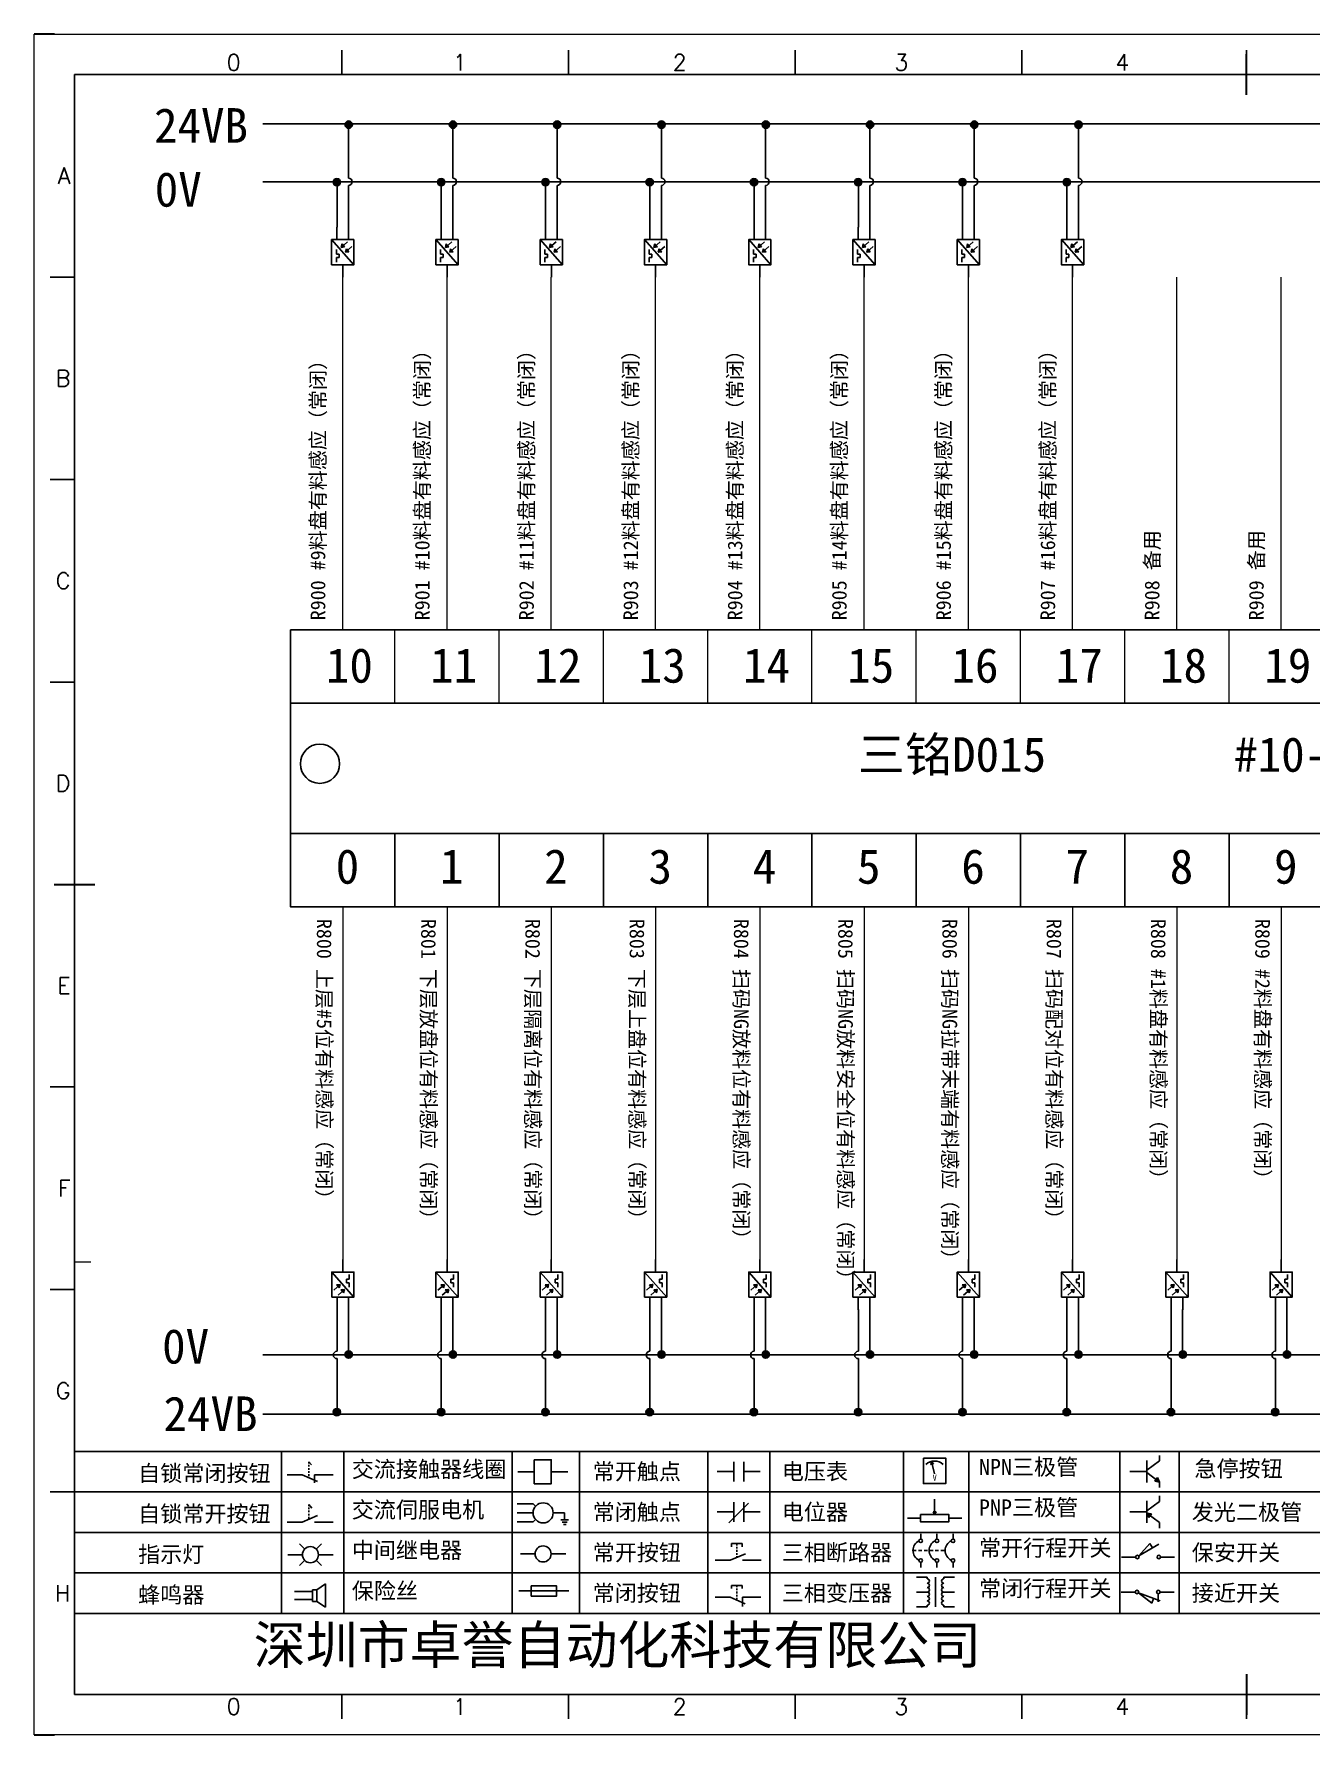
# Model space of a CAD drawing. Header units: millimetres. Extents: x 15130 to 37766, y 5931 to 11073.
# Drawn here: x 23328.9 to 23502.7, y 9088.9 to 9320.4 of the extents above; entities that cross this region are included whole.
import ezdxf
from ezdxf.enums import TextEntityAlignment as Align

# ---------------------------------------------------------------- set-up
doc = ezdxf.new("R2010")
doc.units = ezdxf.units.MM
doc.layers.add('AE_BOR', color=1, linetype='Continuous')
doc.styles.get("Standard").update_dxf_attribs({"font": ''})
doc.styles.add('WD', font='romans.shx', dxfattribs={"bigfont": 'gbcbig.shx'})
doc.styles.add('汉字', font='')
doc.styles.get('Standard').set_extended_font_data('SimSun')
doc.styles.get('汉字').set_extended_font_data('新宋体')

# ---------------------------------------------------------------- blocks, each defined once
blk = doc.blocks.new('*U8')
at = {"linetype": 'ByBlock'}
for p, q in [((-1909.23, -780.45), (-1909.23, -780.67)), ((-1909.23, -780.45), (-1908.92, -780.84)), ((-1909.23, -780.84), (-1909.23, -781.05)), ((-1911.92, -782.07), (-1910.06, -782.07)), ((-1910.06, -782.07), (-1908.18, -782.88)), ((-1909.23, -781.23), (-1909.23, -781.44)), ((-1909.23, -781.61), (-1909.23, -781.83)), ((-1909.23, -782), (-1909.23, -782.21)), ((-1909.23, -782.38), (-1909.23, -782.43)), ((-1908.52, -783.07), (-1908.52, -782.07)), ((-1906.25, -782.07), (-1908.52, -782.07))]:
    blk.add_line(p, q, dxfattribs=at)
blk = doc.blocks.new('*U11')
at = {"linetype": 'ByBlock'}
for p, q in [((-1908.88, -791.17), (-1909.23, -790.71)), ((-1909.23, -790.71), (-1909.23, -790.92)), ((-1909.23, -791.09), (-1909.23, -791.31)), ((-1909.23, -791.48), (-1909.23, -791.69)), ((-1911.92, -792.89), (-1910.06, -792.89)), ((-1910.06, -792.89), (-1908.18, -792.08)), ((-1909.23, -791.86), (-1909.23, -792.08)), ((-1909.23, -792.25), (-1909.23, -792.47)), ((-1906.25, -792.89), (-1908.52, -792.89))]:
    blk.add_line(p, q, dxfattribs=at)
blk = doc.blocks.new('蜂鸣器')
at = {"linetype": 'ByBlock'}
for p, q in [((-1907.17, -795.53), (-1908.25, -796.26)), ((-1907.17, -795.53), (-1907.17, -798.41)), ((-1908.8, -796.48), (-1911.01, -796.48)), ((-1908.8, -797.46), (-1911.01, -797.46)), ((-1908.25, -796.26), (-1908.8, -796.26)), ((-1908.8, -797.68), (-1908.8, -796.26)), ((-1908.25, -797.68), (-1908.8, -797.68)), ((-1908.25, -797.68), (-1908.25, -796.26)), ((-1907.17, -798.41), (-1908.25, -797.68))]:
    blk.add_line(p, q, dxfattribs=at)
blk = doc.blocks.new('指示灯')
at = {"linetype": 'ByBlock'}
for p, q in [((-1854.25, -776.92), (-1856.06, -776.92)), ((-1854.62, -775.59), (-1853.97, -776.23)), ((-1851.9, -775.59), (-1852.54, -776.23)), ((-1852.26, -776.92), (-1850.45, -776.92)), ((-1854.62, -778.25), (-1853.97, -777.61)), ((-1851.9, -778.25), (-1852.54, -777.61))]:
    blk.add_line(p, q, dxfattribs=at)
blk.add_circle((-1853.26, -776.92), 0.992, dxfattribs=at)
blk = doc.blocks.new('交流接触器线圈')
at = {"linetype": 'ByBlock'}
for p, q in [((-1880.82, -781.77), (-1882.87, -781.77)), ((-1878.72, -781.77), (-1876.67, -781.77))]:
    blk.add_line(p, q, dxfattribs=at)
blk.add_lwpolyline([(-1880.82, -780.28), (-1878.72, -780.28), (-1878.72, -783.26), (-1880.82, -783.26)], close=True, dxfattribs=at)
blk = doc.blocks.new('交流伺服电机')
at = {"linetype": 'ByBlock'}
for p, q in [((-1880.97, -785.75), (-1882.94, -785.75)), ((-1880.97, -786.85), (-1882.94, -786.85)), ((-1880.97, -785.75), (-1880.65, -786.03)), ((-1878.49, -786.85), (-1877.07, -786.85)), ((-1877.07, -786.85), (-1877.07, -787.72)), ((-1880.97, -787.94), (-1882.94, -787.94)), ((-1880.97, -787.94), (-1880.65, -787.67)), ((-1877.54, -787.72), (-1876.59, -787.72)), ((-1877.38, -788.01), (-1876.75, -788.01)), ((-1877.23, -788.29), (-1876.9, -788.29))]:
    blk.add_line(p, q, dxfattribs=at)
blk.add_circle((-1879.73, -786.85), 1.24, dxfattribs=at)
blk = doc.blocks.new('中间继电器')
at = {"linetype": 'ByBlock'}
for p, q in [((-1880.72, -791.92), (-1882.54, -791.92)), ((-1878.74, -791.92), (-1876.92, -791.92))]:
    blk.add_line(p, q, dxfattribs=at)
blk.add_circle((-1879.73, -791.92), 0.992, dxfattribs=at)
blk = doc.blocks.new('保险丝')
at = {"linetype": 'ByBlock'}
blk.add_line((-1882.72, -796.49), (-1876.55, -796.49), dxfattribs=at)
blk.add_lwpolyline([(-1881.2, -795.86), (-1878.06, -795.86), (-1878.06, -797.12), (-1881.2, -797.12)], close=True, dxfattribs=at)
blk = doc.blocks.new('常开按钮')
at = {"linetype": 'ByBlock'}
for p, q in [((-1910.06, -787.73), (-1908.18, -786.93)), ((-1909.9, -785.68), (-1908.56, -785.68)), ((-1909.9, -785.68), (-1909.9, -786.07)), ((-1909.23, -785.68), (-1909.23, -785.89)), ((-1909.23, -786.06), (-1909.23, -786.28)), ((-1909.23, -786.45), (-1909.23, -786.67)), ((-1909.23, -786.84), (-1909.23, -787.05)), ((-1909.23, -787.22), (-1909.23, -787.38)), ((-1908.56, -785.68), (-1908.56, -786.07)), ((-1911.92, -787.73), (-1910.06, -787.73)), ((-1906.25, -787.73), (-1908.52, -787.73))]:
    blk.add_line(p, q, dxfattribs=at)
blk = doc.blocks.new('常开触点')
at = {"linetype": 'ByBlock'}
for p, q in [((-1853.82, -782.99), (-1853.82, -780.56)), ((-1852.6, -782.99), (-1852.6, -780.56)), ((-1853.82, -781.77), (-1855.88, -781.77)), ((-1852.6, -781.77), (-1850.55, -781.77))]:
    blk.add_line(p, q, dxfattribs=at)
blk = doc.blocks.new('常闭触点')
at = {"linetype": 'ByBlock'}
for p, q in [((-1853.82, -786.77), (-1855.88, -786.77)), ((-1852.01, -785.66), (-1854.43, -788.1)), ((-1853.82, -787.99), (-1853.82, -785.56)), ((-1852.6, -787.99), (-1852.6, -785.56)), ((-1852.6, -786.77), (-1850.55, -786.77))]:
    blk.add_line(p, q, dxfattribs=at)
blk = doc.blocks.new('常闭按钮')
at = {"linetype": 'ByBlock'}
for p, q in [((-1854.11, -790.83), (-1852.77, -790.83)), ((-1854.11, -790.83), (-1854.11, -791.22)), ((-1853.44, -790.83), (-1853.44, -791.04)), ((-1853.44, -791.21), (-1853.44, -791.43)), ((-1853.44, -791.6), (-1853.44, -791.82)), ((-1852.77, -790.83), (-1852.77, -791.22)), ((-1856.13, -792.28), (-1854.28, -792.28)), ((-1854.28, -792.28), (-1852.4, -793.09)), ((-1853.44, -791.99), (-1853.44, -792.2)), ((-1853.44, -792.37), (-1853.44, -792.53)), ((-1850.47, -792.28), (-1852.73, -792.28)), ((-1852.73, -792.28), (-1852.73, -793.43))]:
    blk.add_line(p, q, dxfattribs=at)
blk = doc.blocks.new('电压表')
at = {"linetype": 'ByBlock'}
for p, q in [((-1814.84, -780.75), (-1814.91, -781.13)), ((-1814.6, -781.05), (-1814.91, -781.13)), ((-1814.84, -780.75), (-1814.46, -782.26)), ((-1814.84, -780.75), (-1814.6, -781.05))]:
    blk.add_line(p, q, dxfattribs=at)
blk.add_lwpolyline([(-1815.84, -780.34), (-1813.07, -780.34), (-1813.07, -783.49), (-1815.84, -783.49)], close=True, dxfattribs=at)
blk.add_arc((-1814.46, -782.26), 1.56, 46.8313, 133.1687, dxfattribs=at)
at = {"linetype": 'ByBlock', "insert": (-1814.7, -782.39), "char_height": 0.75, "width": 0.6768, "attachment_point": 1}
blk.add_mtext('V', dxfattribs=at)
blk = doc.blocks.new('电位器')
at = {"linetype": 'ByBlock'}
for p, q in [((-1814.45, -787.3), (-1814.45, -785.39)), ((-1814.45, -787.3), (-1814.62, -786.96)), ((-1814.62, -786.96), (-1814.27, -786.96)), ((-1814.45, -787.3), (-1814.27, -786.96)), ((-1816.21, -787.75), (-1817.79, -787.75)), ((-1812.68, -787.75), (-1811.1, -787.75))]:
    blk.add_line(p, q, dxfattribs=at)
blk.add_lwpolyline([(-1816.21, -787.3), (-1812.68, -787.3), (-1812.68, -788.2), (-1816.21, -788.2)], close=True, dxfattribs=at)
blk = doc.blocks.new('三相断路器')
at = {"linetype": 'ByBlock'}
for p, q in [((-1816.17, -790.33), (-1816.17, -789.7)), ((-1814.17, -790.33), (-1814.17, -789.7)), ((-1812.18, -790.33), (-1812.18, -789.7)), ((-1817.14, -791.74), (-1816.72, -791.74)), ((-1816.45, -791.74), (-1816.03, -791.74)), ((-1816.17, -793.19), (-1816.17, -793.83)), ((-1815.76, -791.74), (-1815.34, -791.74)), ((-1815.07, -791.74), (-1814.65, -791.74)), ((-1814.38, -791.74), (-1813.96, -791.74)), ((-1814.17, -793.19), (-1814.17, -793.83)), ((-1813.69, -791.74), (-1813.27, -791.74)), ((-1812.18, -793.19), (-1812.18, -793.83))]:
    blk.add_line(p, q, dxfattribs=at)
for centre in [(-1816.17, -790.55), (-1814.17, -790.55), (-1812.18, -790.55), (-1816.17, -792.98), (-1814.17, -792.98), (-1812.18, -792.98)]:
    blk.add_circle(centre, 0.219, dxfattribs=at)
for centre in [(-1815.81, -791.74), (-1813.82, -791.74), (-1811.83, -791.74)]:
    blk.add_arc(centre, 1.32, 115.5791, 244.4209, dxfattribs=at)
blk = doc.blocks.new('三相变压器')
at = {"linetype": 'ByBlock'}
for p, q in [((-1816.69, -795.03), (-1815.37, -795.03)), ((-1815.37, -795.03), (-1815.37, -795.24)), ((-1814.34, -798.7), (-1814.34, -795.04)), ((-1812, -795.03), (-1813.32, -795.03)), ((-1813.32, -795.03), (-1813.32, -795.24)), ((-1816.69, -796.87), (-1815.37, -796.87)), ((-1812, -796.87), (-1813.32, -796.87)), ((-1816.69, -798.71), (-1815.37, -798.71)), ((-1815.37, -798.71), (-1815.37, -798.5)), ((-1813.32, -798.71), (-1813.32, -798.5)), ((-1812, -798.71), (-1813.32, -798.71))]:
    blk.add_line(p, q, dxfattribs=at)
for centre, start, end in [((-1815.37, -795.51), 270, 90), ((-1815.37, -796.06), 270, 90), ((-1813.32, -795.51), 90, 270), ((-1813.32, -796.06), 90, 270), ((-1815.37, -796.6), 270, 90), ((-1815.37, -797.14), 270, 90), ((-1815.37, -797.68), 270, 90), ((-1815.37, -798.23), 270, 90), ((-1813.32, -796.6), 90, 270), ((-1813.32, -797.14), 90, 270), ((-1813.32, -797.68), 90, 270), ((-1813.32, -798.23), 90, 270)]:
    blk.add_arc(centre, 0.271, start, end, dxfattribs=at)
blk = doc.blocks.new('NPN三极管')
at = {"linetype": 'ByBlock'}
for p, q in [((-1785.73, -780.61), (-1785.73, -783.32)), ((-1785.73, -781.82), (-1784.15, -780.66)), ((-1784.15, -780.66), (-1784.15, -779.98)), ((-1785.73, -781.97), (-1787.81, -781.97)), ((-1785.73, -782.11), (-1784.15, -783.27)), ((-1784.41, -782.73), (-1784.74, -783.18)), ((-1784.15, -783.27), (-1784.74, -783.18)), ((-1784.15, -783.27), (-1784.41, -782.73)), ((-1784.15, -783.27), (-1784.15, -783.96))]:
    blk.add_line(p, q, dxfattribs=at)
blk = doc.blocks.new('PNP三极管')
at = {"linetype": 'ByBlock'}
for p, q in [((-1784.9, -785.38), (-1784.9, -788.09)), ((-1783.32, -785.43), (-1783.32, -784.75)), ((-1784.9, -786.74), (-1786.98, -786.74)), ((-1784.9, -786.59), (-1783.32, -785.43)), ((-1784.9, -786.88), (-1783.32, -788.04)), ((-1784.9, -786.88), (-1784.31, -786.97)), ((-1784.9, -786.88), (-1784.64, -787.42)), ((-1784.31, -786.97), (-1784.64, -787.42)), ((-1783.32, -788.04), (-1783.32, -788.73))]:
    blk.add_line(p, q, dxfattribs=at)
blk = doc.blocks.new('常开行程开关')
at = {"linetype": 'ByBlock'}
for p, q in [((-1785.89, -792.17), (-1784.52, -790.62)), ((-1785.89, -792.17), (-1783.43, -790.72)), ((-1784.52, -790.62), (-1784.19, -791.17)), ((-1786.29, -792.3), (-1788.01, -792.3)), ((-1781.48, -792.3), (-1783.21, -792.3))]:
    blk.add_line(p, q, dxfattribs=at)
for centre in [(-1786.07, -792.3), (-1783.42, -792.3)]:
    blk.add_circle(centre, 0.219, dxfattribs=at)
blk = doc.blocks.new('常闭行程开关')
at = {"linetype": 'ByBlock'}
for p, q in [((-1786.34, -796.62), (-1788.07, -796.62)), ((-1785.93, -796.72), (-1783.25, -797.7)), ((-1785.93, -796.72), (-1784.3, -798)), ((-1784.3, -798), (-1784.08, -797.4)), ((-1783.48, -796.84), (-1783.48, -797.85)), ((-1781.54, -796.62), (-1783.26, -796.62))]:
    blk.add_line(p, q, dxfattribs=at)
for centre in [(-1786.12, -796.62), (-1783.48, -796.62)]:
    blk.add_circle(centre, 0.219, dxfattribs=at)
blk = doc.blocks.new('电控横A4')
for p, q in [((292, -5), (5, -5)), ((5, -5), (5, -205)), ((10.03, -205), (289.53, -205)), ((130.8, -205), (190.75, -205))]:
    blk.add_line(p, q)
at = {"lineweight": 9, "ltscale": 0.1}
for p, q in [((5, -151.57), (7, -151.57)), ((101.34, -205), (130.8, -205)), ((129.44, -205), (129.44, -205)), ((129.44, -205), (129.44, -205)), ((129.44, -205), (129.44, -205)), ((129.44, -205), (129.44, -205))]:
    blk.add_line(p, q, dxfattribs=at)
at = {"linetype": 'ByBlock'}
for p, q in [((292, -175), (5, -175)), ((292, -180), (5, -180)), ((292, -185), (5, -185)), ((292, -190), (5, -190)), ((292, -195), (5, -195))]:
    blk.add_line(p, q, dxfattribs=at)
at = {"color": 0, "lineweight": -2}
for p, q in [((30.58, -175), (30.58, -195)), ((38.26, -175), (38.26, -195)), ((59.05, -175), (59.05, -195)), ((67.4, -175), (67.4, -195)), ((83.26, -175), (83.26, -195)), ((90.91, -175), (90.91, -195)), ((107.4, -175), (107.4, -195)), ((115.5, -175), (115.5, -195)), ((134.12, -175), (134.12, -195)), ((141.48, -175), (141.48, -195))]:
    blk.add_line(p, q, dxfattribs=at)
at = {"color": 0, "ltscale": 2}
blk.add_line((101.34, -205), (5, -205), dxfattribs=at)
at = {"layer": 'AE_BOR', "lineweight": 30}
for p, q in [((2.53, 0), (0, 0)), ((0, -210), (2.53, -210))]:
    blk.add_line(p, q, dxfattribs=at)
at = {"layer": 'AE_BOR', "color": 1, "lineweight": 15}
for p, q in [((0, 0), (297, 0)), ((0, -210), (0, 0)), ((297, -210), (0, -210))]:
    blk.add_line(p, q, dxfattribs=at)
at = {"layer": 'AE_BOR'}
for p, q in [((38.03, -5), (38.03, -2)), ((66.03, -5), (66.03, -2)), ((94.03, -5), (94.03, -2)), ((122.03, -5), (122.03, -2)), ((149.78, -5), (149.78, -2)), ((5, -30), (2, -30)), ((5, -55), (2, -55)), ((5, -80), (2, -80)), ((5, -130), (2, -130)), ((5, -155), (2, -155)), ((5, -180), (2, -180)), ((38.03, -205), (38.03, -208)), ((66.03, -205), (66.03, -208)), ((94.03, -205), (94.03, -208)), ((122.03, -205), (122.03, -208)), ((149.78, -205), (149.78, -208))]:
    blk.add_line(p, q, dxfattribs=at)
at = {"layer": 'AE_BOR', "color": 2, "lineweight": 30}
for p, q in [((149.78, -7.5), (149.78, -2.5)), ((2.5, -105), (7.5, -105)), ((149.78, -202.5), (149.78, -207.5)), ((149.78, -205), (149.78, -207.5))]:
    blk.add_line(p, q, dxfattribs=at)
at = {"linetype": 'ByBlock'}
for name, p in [('*U8', (1943.19, 604.18)), ('交流接触器线圈', (1942.62, 604.27)), ('常开触点', (1940.27, 604.3)), ('电压表', (1925.71, 604.52)), ('NPN三极管', (1923.2, 604.5)), ('PNP三极管', (1922.37, 604.27)), ('*U11', (1943.19, 609.18)), ('交流伺服电机', (1942.62, 604.27)), ('常闭触点', (1940.27, 604.3)), ('电位器', (1925.71, 604.52)), ('指示灯', (1887.41, 589.18)), ('中间继电器', (1942.62, 604.27)), ('常开按钮', (1996.06, 599.3)), ('三相断路器', (1925.71, 604.52)), ('常开行程开关', (1922.37, 604.27)), ('三相变压器', (1925.71, 604.52)), ('蜂鸣器', (1943.19, 604.18)), ('保险丝', (1942.62, 604.27)), ('常闭按钮', (1940.27, 599.3)), ('常闭行程开关', (1922.37, 604.27))]:
    blk.add_blockref(name, p, dxfattribs=at)
at = {"char_height": 2, "attachment_point": 1, "style": '汉字'}
for s, insert in [('{\\fKaiTi_GB2312|b0|i0|c134|p49;自锁常闭按钮}', (12.86, -176.69)), ('{\\fKaiTi_GB2312|b0|i0|c134|p49;交流接触器线圈}', (39.25, -176.19)), ('{\\fKaiTi_GB2312|b0|i0|c134|p49;常开触点}', (69.01, -176.48)), ('{\\fKaiTi_GB2312|b0|i0|c134|p49;电压表}', (92.37, -176.47)), ('{\\fKaiTi_GB2312|b0|i0|c134|p49;NPN三极管}', (116.73, -175.91)), ('{\\fKaiTi_GB2312|b0|i0|c134|p49;急停按钮}', (143.35, -176.12)), ('{\\fKaiTi_GB2312|b0|i0|c134|p49;自锁常开按钮}', (12.86, -181.69)), ('{\\fKaiTi_GB2312|b0|i0|c134|p49;交流伺服电机}', (39.25, -181.19)), ('{\\fKaiTi_GB2312|b0|i0|c134|p49;常闭触点}', (69.01, -181.48)), ('{\\fKaiTi_GB2312|b0|i0|c134|p49;电位器}', (92.37, -181.47)), ('{\\fKaiTi_GB2312|b0|i0|c134|p49;PNP三极管}', (116.73, -180.91)), ('{\\fKaiTi_GB2312|b0|i0|c134|p49;发光二极管}', (143.02, -181.48)), ('{\\fKaiTi_GB2312|b0|i0|c134|p49;指示灯}', (12.86, -186.69)), ('{\\fKaiTi_GB2312|b0|i0|c134|p49;中间继电器}', (39.25, -186.19)), ('{\\fKaiTi_GB2312|b0|i0|c134|p49;常开按钮}', (69.01, -186.48)), ('{\\fKaiTi_GB2312|b0|i0|c134|p49;三相断路器}', (92.37, -186.47)), ('{\\fKaiTi_GB2312|b0|i0|c134|p49;常开行程开关}', (116.73, -185.91)), ('{\\fKaiTi_GB2312|b0|i0|c134|p49;保安开关}', (143.02, -186.48)), ('{\\fKaiTi_GB2312|b0|i0|c134|p49;保险丝}', (39.25, -191.19)), ('{\\fKaiTi_GB2312|b0|i0|c134|p49;常闭行程开关}', (116.73, -190.91)), ('{\\fKaiTi_GB2312|b0|i0|c134|p49;蜂鸣器}', (12.86, -191.69)), ('{\\fKaiTi_GB2312|b0|i0|c134|p49;常闭按钮}', (69.01, -191.48)), ('{\\fKaiTi_GB2312|b0|i0|c134|p49;三相变压器}', (92.37, -191.47)), ('{\\fKaiTi_GB2312|b0|i0|c134|p49;接近开关}', (143.02, -191.48))]:
    blk.add_mtext(s, dxfattribs=dict(at, insert=insert))
at = {"color": 0, "lineweight": -2, "insert": (27.14, -196.53), "char_height": 4.7064, "width": 96.1138, "attachment_point": 1}
blk.add_mtext('深圳市卓誉自动化科技有限公司', dxfattribs=at)
at = {"layer": 'AE_BOR', "style": 'WD'}
for s, p in [('0', (24.67, -4.5)), ('1', (52.6, -4.5)), ('2', (79.75, -4.5)), ('3', (107.15, -4.5)), ('4', (134.45, -4.5)), ('0', (24.67, -207.5)), ('1', (52.6, -207.5)), ('2', (79.75, -207.5)), ('3', (107.15, -207.5)), ('4', (134.45, -207.5))]:
    blk.add_text(s, height=2, dxfattribs=at).set_placement(p, align=Align.CENTER)
for s, p in [('A', (4.5, -17.5)), ('B', (4.5, -42.5)), ('C', (4.5, -67.5)), ('D', (4.5, -92.5)), ('E', (4.5, -117.5)), ('F', (4.5, -142.5)), ('G', (4.5, -167.5)), ('H', (4.5, -192.5))]:
    blk.add_text(s, height=2, dxfattribs=at).set_placement(p, align=Align.MIDDLE_RIGHT)
blk = doc.blocks.new('光电开关')
at = {"linetype": 'ByBlock'}
h = blk.add_hatch(dxfattribs=at)
h.set_pattern_fill('ANSI31', color=256, scale=0.01, style=0)
h.set_pattern_definition([(45, (0.172267, 0), (-0.0224506403, 0.0224506403), [])])
h.paths.add_polyline_path([(-1882.44, -776.34), (-1882.5, -775.91), (-1882.68, -776.07)])
h.paths.add_polyline_path([(-1882.86, -776.23), (-1882.44, -776.34), (-1882.68, -776.07)])
h.paths.add_polyline_path([(-1883.05, -776.88), (-1883.11, -776.45), (-1883.29, -776.61)])
h.paths.add_polyline_path([(-1883.47, -776.77), (-1883.05, -776.88), (-1883.29, -776.61)])
for p, q in [((-1884.01, -775.96), (-1885.56, -775.96)), ((-1880.91, -775.3), (-1884.01, -778.05)), ((-1883.75, -776.09), (-1883.05, -776.88)), ((-1883.11, -776.45), (-1883.47, -776.77)), ((-1883.05, -776.88), (-1883.47, -776.77)), ((-1883.14, -775.55), (-1882.44, -776.34)), ((-1883.05, -776.88), (-1883.11, -776.45)), ((-1882.5, -775.91), (-1882.86, -776.23)), ((-1882.44, -776.34), (-1882.86, -776.23)), ((-1882.44, -776.34), (-1882.5, -775.91)), ((-1879.37, -776.67), (-1880.91, -776.67)), ((-1884.01, -777.39), (-1885.56, -777.39)), ((-1882.78, -777.47), (-1882.23, -777.47)), ((-1882.23, -777.47), (-1882.23, -777.14)), ((-1882.23, -777.14), (-1881.78, -777.14)), ((-1881.78, -777.47), (-1881.78, -777.14)), ((-1881.23, -777.47), (-1881.78, -777.47))]:
    blk.add_line(p, q, dxfattribs=at)
blk.add_lwpolyline([(-1884.01, -775.3), (-1880.91, -775.3), (-1880.91, -778.05), (-1884.01, -778.05)], close=True, dxfattribs=at)

msp = doc.modelspace()

# ---------------------------------------------------------------- hatches: boundary and pattern name
at = {"lineweight": -2}
h = msp.add_hatch(color=0, dxfattribs=at)
edge = h.paths.add_edge_path()
edge.add_arc((23371.783, 9308.091), 0.5, 0, 360)
h = msp.add_hatch(color=0, dxfattribs=at)
edge = h.paths.add_edge_path()
edge.add_arc((23385.983, 9308.091), 0.5, 0, 360)
h = msp.add_hatch(color=0, dxfattribs=at)
edge = h.paths.add_edge_path()
edge.add_arc((23400.183, 9308.091), 0.5, 0, 360)
h = msp.add_hatch(color=0, dxfattribs=at)
edge = h.paths.add_edge_path()
edge.add_arc((23414.383, 9308.091), 0.5, 0, 360)
h = msp.add_hatch(color=0, dxfattribs=at)
edge = h.paths.add_edge_path()
edge.add_arc((23428.583, 9308.091), 0.5, 0, 360)
h = msp.add_hatch(color=0, dxfattribs=at)
edge = h.paths.add_edge_path()
edge.add_arc((23442.783, 9308.091), 0.5, 0, 360)
h = msp.add_hatch(color=0, dxfattribs=at)
edge = h.paths.add_edge_path()
edge.add_arc((23456.983, 9308.091), 0.5, 0, 360)
h = msp.add_hatch(color=0, dxfattribs=at)
edge = h.paths.add_edge_path()
edge.add_arc((23471.183, 9308.091), 0.5, 0, 360)
h = msp.add_hatch(color=0, dxfattribs=at)
edge = h.paths.add_edge_path()
edge.add_arc((23370.178, 9300.258), 0.5, 0, 360)
h = msp.add_hatch(color=0, dxfattribs=at)
edge = h.paths.add_edge_path()
edge.add_arc((23384.378, 9300.258), 0.5, 0, 360)
h = msp.add_hatch(color=0, dxfattribs=at)
edge = h.paths.add_edge_path()
edge.add_arc((23398.578, 9300.258), 0.5, 0, 360)
h = msp.add_hatch(color=0, dxfattribs=at)
edge = h.paths.add_edge_path()
edge.add_arc((23412.778, 9300.258), 0.5, 0, 360)
h = msp.add_hatch(color=0, dxfattribs=at)
edge = h.paths.add_edge_path()
edge.add_arc((23426.978, 9300.258), 0.5, 0, 360)
h = msp.add_hatch(color=0, dxfattribs=at)
edge = h.paths.add_edge_path()
edge.add_arc((23441.178, 9300.258), 0.5, 0, 360)
h = msp.add_hatch(color=0, dxfattribs=at)
edge = h.paths.add_edge_path()
edge.add_arc((23455.378, 9300.258), 0.5, 0, 360)
h = msp.add_hatch(color=0, dxfattribs=at)
edge = h.paths.add_edge_path()
edge.add_arc((23469.578, 9300.258), 0.5, 0, 360)
h = msp.add_hatch(color=0, dxfattribs=at)
edge = h.paths.add_edge_path()
edge.add_arc((23371.779, 9140.686), 0.5, 180, 540)
h = msp.add_hatch(color=0, dxfattribs=at)
edge = h.paths.add_edge_path()
edge.add_arc((23385.979, 9140.686), 0.5, 180, 540)
h = msp.add_hatch(color=0, dxfattribs=at)
edge = h.paths.add_edge_path()
edge.add_arc((23400.179, 9140.686), 0.5, 180, 540)
h = msp.add_hatch(color=0, dxfattribs=at)
edge = h.paths.add_edge_path()
edge.add_arc((23414.379, 9140.686), 0.5, 180, 540)
h = msp.add_hatch(color=0, dxfattribs=at)
edge = h.paths.add_edge_path()
edge.add_arc((23428.579, 9140.686), 0.5, 180, 540)
h = msp.add_hatch(color=0, dxfattribs=at)
edge = h.paths.add_edge_path()
edge.add_arc((23442.779, 9140.686), 0.5, 180, 540)
h = msp.add_hatch(color=0, dxfattribs=at)
edge = h.paths.add_edge_path()
edge.add_arc((23456.979, 9140.686), 0.5, 180, 540)
h = msp.add_hatch(color=0, dxfattribs=at)
edge = h.paths.add_edge_path()
edge.add_arc((23471.179, 9140.686), 0.5, 180, 540)
h = msp.add_hatch(color=0, dxfattribs=at)
edge = h.paths.add_edge_path()
edge.add_arc((23485.379, 9140.686), 0.5, 180, 540)
h = msp.add_hatch(color=0, dxfattribs=at)
edge = h.paths.add_edge_path()
edge.add_arc((23499.579, 9140.686), 0.5, 180, 540)
h = msp.add_hatch(color=0, dxfattribs=at)
edge = h.paths.add_edge_path()
edge.add_arc((23370.173, 9132.853), 0.5, 180, 540)
h = msp.add_hatch(color=0, dxfattribs=at)
edge = h.paths.add_edge_path()
edge.add_arc((23384.373, 9132.853), 0.5, 180, 540)
h = msp.add_hatch(color=0, dxfattribs=at)
edge = h.paths.add_edge_path()
edge.add_arc((23398.573, 9132.853), 0.5, 180, 540)
h = msp.add_hatch(color=0, dxfattribs=at)
edge = h.paths.add_edge_path()
edge.add_arc((23412.773, 9132.853), 0.5, 180, 540)
h = msp.add_hatch(color=0, dxfattribs=at)
edge = h.paths.add_edge_path()
edge.add_arc((23426.973, 9132.853), 0.5, 180, 540)
h = msp.add_hatch(color=0, dxfattribs=at)
edge = h.paths.add_edge_path()
edge.add_arc((23441.173, 9132.853), 0.5, 180, 540)
h = msp.add_hatch(color=0, dxfattribs=at)
edge = h.paths.add_edge_path()
edge.add_arc((23455.373, 9132.853), 0.5, 180, 540)
h = msp.add_hatch(color=0, dxfattribs=at)
edge = h.paths.add_edge_path()
edge.add_arc((23469.573, 9132.853), 0.5, 180, 540)
h = msp.add_hatch(color=0, dxfattribs=at)
edge = h.paths.add_edge_path()
edge.add_arc((23483.773, 9132.853), 0.5, 180, 540)
h = msp.add_hatch(color=0, dxfattribs=at)
edge = h.paths.add_edge_path()
edge.add_arc((23497.973, 9132.853), 0.5, 180, 540)

# ---------------------------------------------------------------- linework, layer by layer
at = {"color": 0, "lineweight": -2}
for p, q in [((23360.081, 9308.193), (23626.834, 9308.193)), ((23360.081, 9300.321), (23626.834, 9300.321)), ((23363.878, 9229.324), (23607.878, 9229.324)), ((23363.878, 9211.62), (23607.878, 9211.62)), ((23378.078, 9211.62), (23378.078, 9201.62)), ((23392.278, 9211.62), (23392.278, 9201.62)), ((23406.478, 9211.62), (23406.478, 9201.62)), ((23420.678, 9211.62), (23420.678, 9201.62)), ((23434.878, 9211.62), (23434.878, 9201.62)), ((23449.078, 9211.62), (23449.078, 9201.62)), ((23463.278, 9211.62), (23463.278, 9201.62)), ((23477.478, 9211.62), (23477.478, 9201.62)), ((23491.678, 9211.62), (23491.678, 9201.62)), ((23360.081, 9140.624), (23626.834, 9140.624)), ((23360.081, 9132.574), (23626.834, 9132.574))]:
    msp.add_line(p, q, dxfattribs=at)
for p, q in [((23371.764, 9300.821), (23371.764, 9308.193)), ((23385.964, 9300.821), (23385.964, 9308.193)), ((23400.164, 9300.821), (23400.164, 9308.193)), ((23414.364, 9300.821), (23414.364, 9308.193)), ((23428.564, 9300.821), (23428.564, 9308.193)), ((23442.764, 9300.821), (23442.764, 9308.193)), ((23456.964, 9300.821), (23456.964, 9308.193)), ((23471.164, 9300.821), (23471.164, 9308.193)), ((23370.193, 9294.149), (23370.193, 9300.321)), ((23371.764, 9294.149), (23371.764, 9299.821)), ((23384.393, 9294.149), (23384.393, 9300.321)), ((23385.964, 9294.149), (23385.964, 9299.821)), ((23398.593, 9294.149), (23398.593, 9300.321)), ((23400.164, 9294.149), (23400.164, 9299.821)), ((23412.793, 9294.149), (23412.793, 9300.321)), ((23414.364, 9294.149), (23414.364, 9299.821)), ((23426.993, 9294.149), (23426.993, 9300.321)), ((23428.564, 9294.149), (23428.564, 9299.821)), ((23441.193, 9294.149), (23441.193, 9300.321)), ((23442.764, 9294.149), (23442.764, 9299.821)), ((23455.393, 9294.149), (23455.393, 9300.321)), ((23456.964, 9294.149), (23456.964, 9299.821)), ((23469.593, 9294.149), (23469.593, 9300.321)), ((23471.164, 9294.149), (23471.164, 9299.821)), ((23370.193, 9146.796), (23370.193, 9141.124)), ((23371.764, 9146.796), (23371.764, 9140.624)), ((23384.393, 9146.796), (23384.393, 9141.124)), ((23385.964, 9146.796), (23385.964, 9140.624)), ((23398.593, 9146.796), (23398.593, 9141.124)), ((23400.164, 9146.796), (23400.164, 9140.624)), ((23412.793, 9146.796), (23412.793, 9141.124)), ((23414.364, 9146.796), (23414.364, 9140.624)), ((23426.993, 9146.796), (23426.993, 9141.124)), ((23428.564, 9146.796), (23428.564, 9140.624)), ((23441.193, 9146.796), (23441.193, 9141.124)), ((23442.764, 9146.796), (23442.764, 9140.624)), ((23455.393, 9146.796), (23455.393, 9141.124)), ((23456.964, 9146.796), (23456.964, 9140.624)), ((23469.593, 9146.796), (23469.593, 9141.124)), ((23471.164, 9146.796), (23471.164, 9140.624)), ((23483.793, 9146.796), (23483.793, 9141.124)), ((23485.364, 9146.796), (23485.364, 9140.624)), ((23497.993, 9146.796), (23497.993, 9141.124)), ((23499.564, 9146.796), (23499.564, 9140.624)), ((23370.193, 9140.124), (23370.193, 9132.752)), ((23384.393, 9140.124), (23384.393, 9132.752)), ((23398.593, 9140.124), (23398.593, 9132.752)), ((23412.793, 9140.124), (23412.793, 9132.752)), ((23426.993, 9140.124), (23426.993, 9132.752)), ((23441.193, 9140.124), (23441.193, 9132.752)), ((23455.393, 9140.124), (23455.393, 9132.752)), ((23469.593, 9140.124), (23469.593, 9132.752)), ((23483.793, 9140.124), (23483.793, 9132.752)), ((23497.993, 9140.124), (23497.993, 9132.752))]:
    msp.add_line(p, q)
at = {"lineweight": 0}
for p, q in [((23370.978, 9239.324), (23370.978, 9287.324)), ((23385.178, 9239.324), (23385.178, 9287.324)), ((23399.378, 9239.324), (23399.378, 9287.324)), ((23413.578, 9239.324), (23413.578, 9287.324)), ((23427.778, 9239.324), (23427.778, 9287.324)), ((23441.978, 9239.324), (23441.978, 9287.324)), ((23456.178, 9239.324), (23456.178, 9287.324)), ((23470.378, 9239.324), (23470.378, 9287.324)), ((23484.578, 9239.324), (23484.578, 9287.324)), ((23498.778, 9239.324), (23498.778, 9287.324)), ((23363.878, 9239.324), (23363.878, 9239.324)), ((23378.078, 9229.324), (23378.078, 9239.324)), ((23392.278, 9229.324), (23392.278, 9239.324)), ((23406.478, 9229.324), (23406.478, 9239.324)), ((23420.678, 9229.324), (23420.678, 9239.324)), ((23434.878, 9229.324), (23434.878, 9239.324)), ((23449.078, 9229.324), (23449.078, 9239.324)), ((23463.278, 9229.324), (23463.278, 9239.324)), ((23477.478, 9229.324), (23477.478, 9239.324)), ((23491.678, 9229.324), (23491.678, 9239.324)), ((23370.978, 9201.62), (23370.978, 9153.62)), ((23385.178, 9201.62), (23385.178, 9153.62)), ((23399.378, 9201.62), (23399.378, 9153.62)), ((23413.578, 9201.62), (23413.578, 9153.62)), ((23427.778, 9201.62), (23427.778, 9153.62)), ((23441.978, 9201.62), (23441.978, 9153.62)), ((23456.178, 9201.62), (23456.178, 9153.62)), ((23470.378, 9201.62), (23470.378, 9153.62)), ((23484.578, 9201.62), (23484.578, 9153.62)), ((23498.778, 9201.62), (23498.778, 9153.62))]:
    msp.add_line(p, q, dxfattribs=at)
at = {"color": 0, "lineweight": -2}
msp.add_lwpolyline([(23363.878, 9239.324), (23607.878, 9239.324), (23607.878, 9201.62), (23363.878, 9201.62)], close=True, dxfattribs=at)
for centre, radius in [((23371.783, 9308.091), 0.5), ((23385.983, 9308.091), 0.5), ((23400.183, 9308.091), 0.5), ((23414.383, 9308.091), 0.5), ((23428.583, 9308.091), 0.5), ((23442.783, 9308.091), 0.5), ((23456.983, 9308.091), 0.5), ((23471.183, 9308.091), 0.5), ((23370.178, 9300.258), 0.5), ((23384.378, 9300.258), 0.5), ((23398.578, 9300.258), 0.5), ((23412.778, 9300.258), 0.5), ((23426.978, 9300.258), 0.5), ((23441.178, 9300.258), 0.5), ((23455.378, 9300.258), 0.5), ((23469.578, 9300.258), 0.5), ((23367.868, 9221.103), 2.672), ((23371.779, 9140.686), 0.5), ((23385.979, 9140.686), 0.5), ((23400.179, 9140.686), 0.5), ((23414.379, 9140.686), 0.5), ((23428.579, 9140.686), 0.5), ((23442.779, 9140.686), 0.5), ((23456.979, 9140.686), 0.5), ((23471.179, 9140.686), 0.5), ((23485.379, 9140.686), 0.5), ((23499.579, 9140.686), 0.5), ((23370.173, 9132.853), 0.5), ((23384.373, 9132.853), 0.5), ((23398.573, 9132.853), 0.5), ((23412.773, 9132.853), 0.5), ((23426.973, 9132.853), 0.5), ((23441.173, 9132.853), 0.5), ((23455.373, 9132.853), 0.5), ((23469.573, 9132.853), 0.5), ((23483.773, 9132.853), 0.5), ((23497.973, 9132.853), 0.5)]:
    msp.add_circle(centre, radius, dxfattribs=at)
for centre, start, end in [((23371.764, 9300.321), 270, 90), ((23385.964, 9300.321), 270, 90), ((23400.164, 9300.321), 270, 90), ((23414.364, 9300.321), 270, 90), ((23428.564, 9300.321), 270, 90), ((23442.764, 9300.321), 270, 90), ((23456.964, 9300.321), 270, 90), ((23471.164, 9300.321), 270, 90), ((23370.193, 9140.624), 90, 270), ((23384.393, 9140.624), 90, 270), ((23398.593, 9140.624), 90, 270), ((23412.793, 9140.624), 90, 270), ((23426.993, 9140.624), 90, 270), ((23441.193, 9140.624), 90, 270), ((23455.393, 9140.624), 90, 270), ((23469.593, 9140.624), 90, 270), ((23483.793, 9140.624), 90, 270), ((23497.993, 9140.624), 90, 270)]:
    msp.add_arc(centre, 0.5, start, end)

# ---------------------------------------------------------------- block references
at = {"xscale": 1.1025, "yscale": 1.1025, "zscale": 1.1025}
msp.add_blockref('电控横A4', (23328.923, 9320.426), dxfattribs=at)
at = {"linetype": 'ByBlock', "xscale": 1.1025, "yscale": 1.1025, "zscale": 1.1025}
for p, rotation in [((24227.261, 7215.324), 270), ((24241.461, 7215.324), 270), ((24255.661, 7215.324), 270), ((24269.861, 7215.324), 270), ((24284.061, 7215.324), 270), ((24298.261, 7215.324), 270), ((24312.461, 7215.324), 270), ((24326.661, 7215.324), 270), ((22514.696, 11225.621), 89.99999999999999), ((22528.896, 11225.621), 89.99999999999999), ((22543.096, 11225.621), 89.99999999999999), ((22557.296, 11225.621), 89.99999999999999), ((22571.496, 11225.621), 89.99999999999999), ((22585.696, 11225.621), 89.99999999999999), ((22599.896, 11225.621), 89.99999999999999), ((22614.096, 11225.621), 89.99999999999999), ((22628.296, 11225.621), 89.99999999999999), ((22642.496, 11225.621), 89.99999999999999)]:
    msp.add_blockref('光电开关', p, dxfattribs=dict(at, rotation=rotation))

# ---------------------------------------------------------------- texts
at = {"color": 0, "lineweight": -2, "attachment_point": 1}
for s, insert, char_height, width in [('24VB', (23345.265, 9310.334), 4.7064, 14.27309), ('0V', (23345.369, 9301.632), 4.7064, 14.27309), ('10', (23368.679, 9236.84), 4.7064, 7.20347), ('11', (23382.879, 9236.84), 4.7064, 7.20347), ('12', (23397.079, 9236.84), 4.7064, 7.20347), ('13', (23411.279, 9236.84), 4.7064, 7.20347), ('14', (23425.479, 9236.84), 4.7064, 7.20347), ('15', (23439.679, 9236.84), 4.7064, 7.20347), ('16', (23453.879, 9236.84), 4.7064, 7.20347), ('17', (23468.079, 9236.84), 4.7064, 7.20347), ('18', (23482.279, 9236.84), 4.7064, 7.20347), ('19', (23496.479, 9236.84), 4.7064, 7.20347), ('           三铭D015        #10-1', (23405.901, 9224.716), 4.70644, 136.41156), ('0', (23370.011, 9209.474), 4.706, 7.20347), ('1', (23384.211, 9209.474), 4.706, 7.20347), ('2', (23398.411, 9209.474), 4.706, 7.20347), ('3', (23412.611, 9209.474), 4.706, 7.20347), ('4', (23426.811, 9209.474), 4.706, 7.20347), ('5', (23441.011, 9209.474), 4.706, 7.20347), ('6', (23455.211, 9209.474), 4.706, 7.20347), ('7', (23469.411, 9209.474), 4.706, 7.20347), ('8', (23483.611, 9209.474), 4.706, 7.20347), ('9', (23497.811, 9209.474), 4.706, 7.20347), ('0V', (23346.373, 9144.159), 4.7064, 14.27309), ('24VB', (23346.566, 9134.978), 4.7064, 14.27309)]:
    msp.add_mtext(s, dxfattribs=dict(at, insert=insert, char_height=char_height, width=width))
at = {"color": 0, "lineweight": -2, "char_height": 2, "width": 71.79445, "attachment_point": 1}
for s, insert, rotation in [('R900 {\\f宋体|b0|i0|c134|p2;\\H1x;\\C256;#9料盘有料感应（常闭）}', (23366.596, 9240.627), 90), ('R901 {\\f宋体|b0|i0|c134|p2;\\H1x;\\C256;#10料盘有料感应（常闭）}', (23380.796, 9240.627), 90), ('R902 {\\f宋体|b0|i0|c134|p2;\\H1x;\\C256;#11料盘有料感应（常闭）}', (23394.996, 9240.627), 90), ('R903 {\\f宋体|b0|i0|c134|p2;\\H1x;\\C256;#12料盘有料感应（常闭）}', (23409.196, 9240.627), 90), ('R904 {\\f宋体|b0|i0|c134|p2;\\H1x;\\C256;#13料盘有料感应（常闭）}', (23423.396, 9240.627), 90), ('R905 {\\f宋体|b0|i0|c134|p2;\\H1x;\\C256;#14料盘有料感应（常闭）}', (23437.596, 9240.627), 90), ('R906 {\\f宋体|b0|i0|c134|p2;\\H1x;\\C256;#15料盘有料感应（常闭）}', (23451.796, 9240.627), 90), ('R907 {\\f宋体|b0|i0|c134|p2;\\H1x;\\C256;#16料盘有料感应（常闭）}', (23465.996, 9240.627), 90), ('R908 备用', (23480.196, 9240.627), 90), ('R909 备用', (23494.396, 9240.627), 90), ('{\\C256;R800 \\f宋体|b0|i0|c134|p2;\\H1x;上层#5位有料感应（常闭）}', (23369.455, 9199.983), 270), ('{\\C256;R801 \\f宋体|b0|i0|c134|p2;\\H1x;下层放盘位有料感应（常闭）}', (23383.655, 9199.983), 270), ('{\\C256;R802 \\f宋体|b0|i0|c134|p2;\\H1x;下层隔离位有料感应（常闭）}', (23397.855, 9199.983), 270), ('{\\C256;R803 \\f宋体|b0|i0|c134|p2;\\H1x;下层上盘位有料感应（常闭）}', (23412.055, 9199.983), 270), ('{\\C256;R804 \\f宋体|b0|i0|c134|p2;\\H1x;扫码NG放料位有料感应（常闭）}', (23426.255, 9199.983), 270), ('{\\C256;R805 \\f宋体|b0|i0|c134|p2;\\H1x;扫码NG放料安全位有料感应（常闭）}', (23440.455, 9199.983), 270), ('{\\C256;R806 \\f宋体|b0|i0|c134|p2;\\H1x;扫码NG拉带末端有料感应（常闭）}', (23454.655, 9199.983), 270), ('{\\C256;R807 \\f宋体|b0|i0|c134|p2;\\H1x;扫码配对位有料感应（常闭）}', (23468.855, 9199.983), 270), ('{\\C256;R808 \\f宋体|b0|i0|c134|p2;\\H1x;#1料盘有料感应（常闭）}', (23483.055, 9199.983), 270), ('{\\C256;R809 \\f宋体|b0|i0|c134|p2;\\H1x;#2料盘有料感应（常闭）}', (23497.255, 9199.983), 270)]:
    msp.add_mtext(s, dxfattribs=dict(at, insert=insert, rotation=rotation))

doc.saveas('drawing.dxf')
